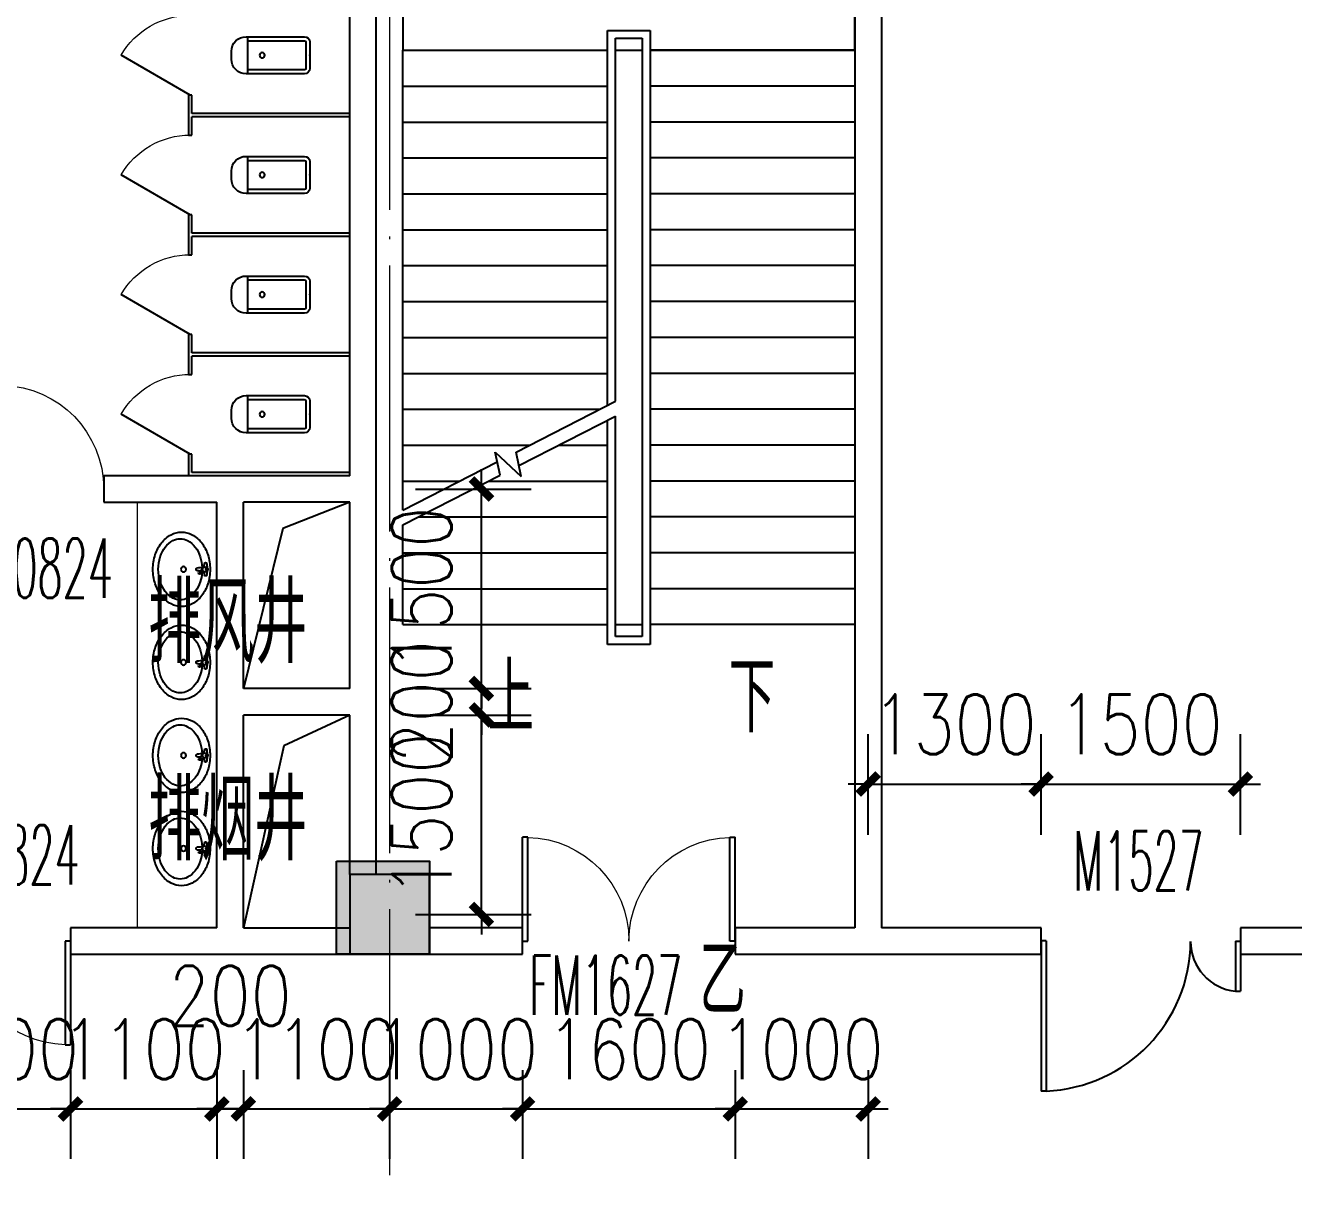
# Model space of a CAD drawing. Extents: x 1417642 to 3570900, y 124798 to 1191112.
# Drawn here: x 1464639 to 1474179, y 532316 to 541058 of the extents above; entities that cross this region are included whole.
import ezdxf

# ---------------------------------------------------------------- set-up
doc = ezdxf.new("R2010")
doc.units = 0
doc.header["$LTSCALE"] = 1000
doc.header["$MEASUREMENT"] = 0
doc.linetypes.add('DOTE', pattern=[2.42, 2, -0.2, 0.02, -0.2])
doc.layers.get('0').update_dxf_attribs({"linetype": 'CONTINUOUS'})
doc.layers.get('Defpoints').update_dxf_attribs({"linetype": 'CONTINUOUS'})
for name, color, linetype in [('colu', 2, 'CONTINUOUS'), ('COLUMN', 9, 'CONTINUOUS'), ('DIM_SYMB', 3, 'CONTINUOUS'), ('DOTE', 1, 'DOTE'), ('LATRINE', 6, 'CONTINUOUS'), ('LVTRY', 6, 'CONTINUOUS'), ('PUB_DIM', 3, 'CONTINUOUS'), ('PUB_HATCH', 8, 'CONTINUOUS'), ('PUB_TEXT', 40, 'CONTINUOUS'), ('STAIR', 2, 'CONTINUOUS'), ('tiaozheng', 20, 'CONTINUOUS'), ('WALL', 4, 'CONTINUOUS'), ('WINDOW', 2, 'CONTINUOUS'), ('WINDOW_TEXT', 7, 'CONTINUOUS'), ('柱填充 @ 1', 8, 'CONTINUOUS')]:
    doc.layers.add(name, color=color, linetype=linetype)
doc.styles.add('_TCH_DIM', font='ROMANS', dxfattribs={"width": 0.7, "bigfont": 'Z'})
doc.styles.add('_TCH_WINDOW', font='ROMANS.shx', dxfattribs={"width": 0.7, "height": 400, "bigfont": 'Z.shx'})
doc.styles.add('DIM_FONT', font='SIMPLEX.shx', dxfattribs={"width": 0.8})
doc.styles.add('Z', font='ROMANS', dxfattribs={"width": 0.7, "bigfont": 'Z'})
doc.dimstyles.new('DIMN150', dxfattribs={"dimscale": 1.5, "dimtxt": 300, "dimasz": 100, "dimexe": 250, "dimexo": 300, "dimgap": 150, "dimtad": 1, "dimdec": 0, "dimzin": 0, "dimdsep": 46, "dimtxsty": 'DIM_FONT', "dimblk": 'ARCHTICK', "dimcen": 0.09, "dimdle": 1.5, "dimclrt": 7, "dimazin": 2, "dimtfac": 1, "dimtdec": 0, "dimtix": 1, "dimtmove": 2, "dimatfit": 3, "dimldrblk": 'ARCHTICK', "dimfxl": 1, "dimtolj": 1, "dimtzin": 0, "dimarcsym": 0})

# ---------------------------------------------------------------- blocks, each defined once
blk = doc.blocks.new('5873')
at = {"layer": '柱填充 @ 1', "ltscale": 1000}
blk.add_hatch(color=256, dxfattribs=at).paths.add_polyline_path([(1531127.6, 706185.4), (1531827.6, 706185.4), (1531827.6, 705485.4), (1531127.6, 705485.4)])
at = {"layer": 'colu', "ltscale": 1000}
blk.add_lwpolyline([(1531127.6, 706185.4), (1531827.6, 706185.4), (1531827.6, 705485.4), (1531127.6, 705485.4)], close=True, dxfattribs=at)
blk = doc.blocks.new('_ArchTick')
at = {"color": 0, "linetype": 'ByBlock', "const_width": 0.4}
blk.add_lwpolyline([(-0.5, -0.5), (0.5, 0.5)], dxfattribs=at)
blk = doc.blocks.new('*D2747')
at = {"layer": 'Defpoints', "color": 0}
for p in [(1464178.7, 533648.8), (1464978.7, 533648.8), (1464978.7, 532907.9)]:
    blk.add_point(p, dxfattribs=at)
at = {"layer": 'PUB_DIM', "color": 0, "lineweight": -2}
for p, q in [((1464178.7, 533198.8), (1464178.7, 532532.9)), ((1464978.7, 533198.8), (1464978.7, 532532.9)), ((1464178.7, 532907.9), (1464028.7, 532907.9)), ((1464178.7, 532907.9), (1464978.7, 532907.9)), ((1464978.7, 532907.9), (1465128.7, 532907.9))]:
    blk.add_line(p, q, dxfattribs=at)
at = {"layer": 'PUB_DIM', "color": 0, "lineweight": -2, "xscale": 150, "yscale": 150, "zscale": 150}
blk.add_blockref('_ArchTick', (1464178.7, 532907.9), dxfattribs=at)
at = {"layer": 'PUB_DIM', "color": 0, "lineweight": -2, "xscale": 150, "yscale": 150, "zscale": 150, "rotation": 180}
blk.add_blockref('_ArchTick', (1464978.7, 532907.9), dxfattribs=at)
at = {"layer": 'PUB_DIM', "color": 7, "insert": (1464578.7, 533357.9), "char_height": 450, "attachment_point": 5, "style": 'DIM_FONT'}
blk.add_mtext('\\A1;800', dxfattribs=at)
blk = doc.blocks.new('*D2748')
at = {"layer": 'Defpoints', "color": 0}
for p in [(1464978.7, 533648.8), (1466078.7, 533648.8), (1466078.7, 532907.9)]:
    blk.add_point(p, dxfattribs=at)
at = {"layer": 'PUB_DIM', "color": 0, "lineweight": -2}
for p, q in [((1464978.7, 533198.8), (1464978.7, 532532.9)), ((1466078.7, 533198.8), (1466078.7, 532532.9)), ((1464978.7, 532907.9), (1464828.7, 532907.9)), ((1464978.7, 532907.9), (1466078.7, 532907.9)), ((1466078.7, 532907.9), (1466228.7, 532907.9))]:
    blk.add_line(p, q, dxfattribs=at)
at = {"layer": 'PUB_DIM', "color": 0, "lineweight": -2, "xscale": 150, "yscale": 150, "zscale": 150}
blk.add_blockref('_ArchTick', (1464978.7, 532907.9), dxfattribs=at)
at = {"layer": 'PUB_DIM', "color": 0, "lineweight": -2, "xscale": 150, "yscale": 150, "zscale": 150, "rotation": 180}
blk.add_blockref('_ArchTick', (1466078.7, 532907.9), dxfattribs=at)
at = {"layer": 'PUB_DIM', "color": 7, "insert": (1465528.7, 533357.9), "char_height": 450, "attachment_point": 5, "style": 'DIM_FONT'}
blk.add_mtext('\\A1;1100', dxfattribs=at)
blk = doc.blocks.new('*D2749')
at = {"layer": 'Defpoints', "color": 0}
for p in [(1466078.7, 533648.8), (1466278.7, 533648.8), (1466278.7, 532907.9)]:
    blk.add_point(p, dxfattribs=at)
at = {"layer": 'PUB_DIM', "color": 0, "lineweight": -2}
for p, q in [((1466078.7, 533198.8), (1466078.7, 532532.9)), ((1466278.7, 533198.8), (1466278.7, 532532.9)), ((1466078.7, 532907.9), (1465928.7, 532907.9)), ((1466078.7, 532907.9), (1466278.7, 532907.9)), ((1466278.7, 532907.9), (1466428.7, 532907.9))]:
    blk.add_line(p, q, dxfattribs=at)
at = {"layer": 'PUB_DIM', "color": 0, "lineweight": -2, "xscale": 150, "yscale": 150, "zscale": 150}
blk.add_blockref('_ArchTick', (1466078.7, 532907.9), dxfattribs=at)
at = {"layer": 'PUB_DIM', "color": 0, "lineweight": -2, "xscale": 150, "yscale": 150, "zscale": 150, "rotation": 180}
blk.add_blockref('_ArchTick', (1466278.7, 532907.9), dxfattribs=at)
at = {"layer": 'PUB_DIM', "color": 7, "insert": (1466178.7, 533759.1), "char_height": 450, "attachment_point": 5, "style": 'DIM_FONT'}
blk.add_mtext('\\A1;200', dxfattribs=at)
blk = doc.blocks.new('*D2750')
at = {"layer": 'Defpoints', "color": 0}
for p in [(1466278.7, 533648.8), (1467378.7, 533648.8), (1467378.7, 532907.9)]:
    blk.add_point(p, dxfattribs=at)
at = {"layer": 'PUB_DIM', "color": 0, "lineweight": -2}
for p, q in [((1466278.7, 533198.8), (1466278.7, 532532.9)), ((1467378.7, 533198.8), (1467378.7, 532532.9)), ((1466278.7, 532907.9), (1466128.7, 532907.9)), ((1466278.7, 532907.9), (1467378.7, 532907.9)), ((1467378.7, 532907.9), (1467528.7, 532907.9))]:
    blk.add_line(p, q, dxfattribs=at)
at = {"layer": 'PUB_DIM', "color": 0, "lineweight": -2, "xscale": 150, "yscale": 150, "zscale": 150}
blk.add_blockref('_ArchTick', (1466278.7, 532907.9), dxfattribs=at)
at = {"layer": 'PUB_DIM', "color": 0, "lineweight": -2, "xscale": 150, "yscale": 150, "zscale": 150, "rotation": 180}
blk.add_blockref('_ArchTick', (1467378.7, 532907.9), dxfattribs=at)
at = {"layer": 'PUB_DIM', "color": 7, "insert": (1466828.7, 533357.9), "char_height": 450, "attachment_point": 5, "style": 'DIM_FONT'}
blk.add_mtext('\\A1;1100', dxfattribs=at)
blk = doc.blocks.new('*D2751')
at = {"layer": 'Defpoints', "color": 0}
for p in [(1467378.7, 533648.8), (1468378.7, 533648.8), (1468378.7, 532907.9)]:
    blk.add_point(p, dxfattribs=at)
at = {"layer": 'PUB_DIM', "color": 0, "lineweight": -2}
for p, q in [((1467378.7, 533198.8), (1467378.7, 532532.9)), ((1468378.7, 533198.8), (1468378.7, 532532.9)), ((1467378.7, 532907.9), (1467228.7, 532907.9)), ((1467378.7, 532907.9), (1468378.7, 532907.9)), ((1468378.7, 532907.9), (1468528.7, 532907.9))]:
    blk.add_line(p, q, dxfattribs=at)
at = {"layer": 'PUB_DIM', "color": 0, "lineweight": -2, "xscale": 150, "yscale": 150, "zscale": 150}
blk.add_blockref('_ArchTick', (1467378.7, 532907.9), dxfattribs=at)
at = {"layer": 'PUB_DIM', "color": 0, "lineweight": -2, "xscale": 150, "yscale": 150, "zscale": 150, "rotation": 180}
blk.add_blockref('_ArchTick', (1468378.7, 532907.9), dxfattribs=at)
at = {"layer": 'PUB_DIM', "color": 7, "insert": (1467878.7, 533357.9), "char_height": 450, "attachment_point": 5, "style": 'DIM_FONT'}
blk.add_mtext('\\A1;1000', dxfattribs=at)
blk = doc.blocks.new('*D2752')
at = {"layer": 'Defpoints', "color": 0}
for p in [(1468378.7, 533648.8), (1469978.7, 533648.8), (1469978.7, 532907.9)]:
    blk.add_point(p, dxfattribs=at)
at = {"layer": 'PUB_DIM', "color": 0, "lineweight": -2}
for p, q in [((1468378.7, 533198.8), (1468378.7, 532532.9)), ((1469978.7, 533198.8), (1469978.7, 532532.9)), ((1468378.7, 532907.9), (1468228.7, 532907.9)), ((1468378.7, 532907.9), (1469978.7, 532907.9)), ((1469978.7, 532907.9), (1470128.7, 532907.9))]:
    blk.add_line(p, q, dxfattribs=at)
at = {"layer": 'PUB_DIM', "color": 0, "lineweight": -2, "xscale": 150, "yscale": 150, "zscale": 150}
blk.add_blockref('_ArchTick', (1468378.7, 532907.9), dxfattribs=at)
at = {"layer": 'PUB_DIM', "color": 0, "lineweight": -2, "xscale": 150, "yscale": 150, "zscale": 150, "rotation": 180}
blk.add_blockref('_ArchTick', (1469978.7, 532907.9), dxfattribs=at)
at = {"layer": 'PUB_DIM', "color": 7, "insert": (1469178.7, 533357.9), "char_height": 450, "attachment_point": 5, "style": 'DIM_FONT'}
blk.add_mtext('\\A1;1600', dxfattribs=at)
blk = doc.blocks.new('*D2753')
at = {"layer": 'Defpoints', "color": 0}
for p in [(1469978.7, 533648.8), (1470978.7, 533648.8), (1470978.7, 532907.9)]:
    blk.add_point(p, dxfattribs=at)
at = {"layer": 'PUB_DIM', "color": 0, "lineweight": -2}
for p, q in [((1469978.7, 533198.8), (1469978.7, 532532.9)), ((1470978.7, 533198.8), (1470978.7, 532532.9)), ((1469978.7, 532907.9), (1469828.7, 532907.9)), ((1469978.7, 532907.9), (1470978.7, 532907.9)), ((1470978.7, 532907.9), (1471128.7, 532907.9))]:
    blk.add_line(p, q, dxfattribs=at)
at = {"layer": 'PUB_DIM', "color": 0, "lineweight": -2, "xscale": 150, "yscale": 150, "zscale": 150}
blk.add_blockref('_ArchTick', (1469978.7, 532907.9), dxfattribs=at)
at = {"layer": 'PUB_DIM', "color": 0, "lineweight": -2, "xscale": 150, "yscale": 150, "zscale": 150, "rotation": 180}
blk.add_blockref('_ArchTick', (1470978.7, 532907.9), dxfattribs=at)
at = {"layer": 'PUB_DIM', "color": 7, "insert": (1470478.7, 533357.9), "char_height": 450, "attachment_point": 5, "style": 'DIM_FONT'}
blk.add_mtext('\\A1;1000', dxfattribs=at)
blk = doc.blocks.new('*D3044')
at = {"layer": 'Defpoints', "color": 0}
for p in [(1473778.7, 535351.4), (1472278.7, 534520.6), (1473778.7, 534520.6)]:
    blk.add_point(p, dxfattribs=at)
at = {"layer": 'PUB_DIM', "color": 0, "lineweight": -2}
for p, q in [((1472278.7, 534970.6), (1472278.7, 535726.4)), ((1473778.7, 534970.6), (1473778.7, 535726.4)), ((1472278.7, 535351.4), (1472128.7, 535351.4)), ((1472278.7, 535351.4), (1473778.7, 535351.4)), ((1473778.7, 535351.4), (1473928.7, 535351.4))]:
    blk.add_line(p, q, dxfattribs=at)
at = {"layer": 'PUB_DIM', "color": 0, "lineweight": -2, "xscale": 150, "yscale": 150, "zscale": 150}
blk.add_blockref('_ArchTick', (1472278.7, 535351.4), dxfattribs=at)
at = {"layer": 'PUB_DIM', "color": 0, "lineweight": -2, "xscale": 150, "yscale": 150, "zscale": 150, "rotation": 180}
blk.add_blockref('_ArchTick', (1473778.7, 535351.4), dxfattribs=at)
at = {"layer": 'PUB_DIM', "color": 7, "insert": (1473028.7, 535801.4), "char_height": 450, "attachment_point": 5, "style": 'DIM_FONT'}
blk.add_mtext('\\A1;1500', dxfattribs=at)
blk = doc.blocks.new('*D3045')
at = {"layer": 'Defpoints', "color": 0}
for p in [(1472278.7, 535351.4), (1470978.7, 534520.6), (1472278.7, 534520.6)]:
    blk.add_point(p, dxfattribs=at)
at = {"layer": 'PUB_DIM', "color": 0, "lineweight": -2}
for p, q in [((1470978.7, 534970.6), (1470978.7, 535726.4)), ((1472278.7, 534970.6), (1472278.7, 535726.4)), ((1470978.7, 535351.4), (1470828.7, 535351.4)), ((1470978.7, 535351.4), (1472278.7, 535351.4)), ((1472278.7, 535351.4), (1472428.7, 535351.4))]:
    blk.add_line(p, q, dxfattribs=at)
at = {"layer": 'PUB_DIM', "color": 0, "lineweight": -2, "xscale": 150, "yscale": 150, "zscale": 150}
blk.add_blockref('_ArchTick', (1470978.7, 535351.4), dxfattribs=at)
at = {"layer": 'PUB_DIM', "color": 0, "lineweight": -2, "xscale": 150, "yscale": 150, "zscale": 150, "rotation": 180}
blk.add_blockref('_ArchTick', (1472278.7, 535351.4), dxfattribs=at)
at = {"layer": 'PUB_DIM', "color": 7, "insert": (1471628.7, 535801.4), "char_height": 450, "attachment_point": 5, "style": 'DIM_FONT'}
blk.add_mtext('\\A1;1300', dxfattribs=at)
blk = doc.blocks.new('*D3054')
at = {"layer": 'Defpoints', "color": 0}
for p in [(1467124.1, 537570.8), (1468069.3, 537570.8), (1467124.1, 536070.8)]:
    blk.add_point(p, dxfattribs=at)
at = {"layer": 'PUB_DIM', "color": 0, "lineweight": -2}
for p, q in [((1468069.3, 537570.8), (1468069.3, 537720.8)), ((1467574.1, 537570.8), (1468444.3, 537570.8)), ((1468069.3, 536070.8), (1468069.3, 537570.8)), ((1467574.1, 536070.8), (1468444.3, 536070.8)), ((1468069.3, 536070.8), (1468069.3, 535920.8))]:
    blk.add_line(p, q, dxfattribs=at)
at = {"layer": 'PUB_DIM', "color": 0, "lineweight": -2, "xscale": 150, "yscale": 150, "zscale": 150}
for p, rotation in [((1468069.3, 537570.8), 270), ((1468069.3, 536070.8), 90)]:
    blk.add_blockref('_ArchTick', p, dxfattribs=dict(at, rotation=rotation))
at = {"layer": 'PUB_DIM', "color": 7, "insert": (1467619.3, 536820.8), "char_height": 450, "attachment_point": 5, "rotation": 90, "style": 'DIM_FONT'}
blk.add_mtext('\\A1;1500', dxfattribs=at)
blk = doc.blocks.new('*D3055')
at = {"layer": 'Defpoints', "color": 0}
for p in [(1467124.1, 536070.8), (1468069.3, 536070.8), (1467124.1, 535870.8)]:
    blk.add_point(p, dxfattribs=at)
at = {"layer": 'PUB_DIM', "color": 0, "lineweight": -2}
for p, q in [((1468069.3, 536070.8), (1468069.3, 536220.8)), ((1467574.1, 536070.8), (1468444.3, 536070.8)), ((1468069.3, 535870.8), (1468069.3, 536070.8)), ((1467574.1, 535870.8), (1468444.3, 535870.8)), ((1468069.3, 535870.8), (1468069.3, 535720.8))]:
    blk.add_line(p, q, dxfattribs=at)
at = {"layer": 'PUB_DIM', "color": 0, "lineweight": -2, "xscale": 150, "yscale": 150, "zscale": 150}
for p, rotation in [((1468069.3, 536070.8), 270), ((1468069.3, 535870.8), 90)]:
    blk.add_blockref('_ArchTick', p, dxfattribs=dict(at, rotation=rotation))
at = {"layer": 'PUB_DIM', "color": 7, "insert": (1467619.3, 535970.8), "char_height": 450, "attachment_point": 5, "rotation": 90, "style": 'DIM_FONT'}
blk.add_mtext('\\A1;200', dxfattribs=at)
blk = doc.blocks.new('*D3056')
at = {"layer": 'Defpoints', "color": 0}
for p in [(1467124.1, 535870.8), (1468069.3, 535870.8), (1467124.1, 534370.9)]:
    blk.add_point(p, dxfattribs=at)
at = {"layer": 'PUB_DIM', "color": 0, "lineweight": -2}
for p, q in [((1468069.3, 535870.8), (1468069.3, 536020.8)), ((1467574.1, 535870.8), (1468444.3, 535870.8)), ((1468069.3, 534370.9), (1468069.3, 535870.8)), ((1467574.1, 534370.9), (1468444.3, 534370.9)), ((1468069.3, 534370.9), (1468069.3, 534220.9))]:
    blk.add_line(p, q, dxfattribs=at)
at = {"layer": 'PUB_DIM', "color": 0, "lineweight": -2, "xscale": 150, "yscale": 150, "zscale": 150}
for p, rotation in [((1468069.3, 535870.8), 270), ((1468069.3, 534370.9), 90)]:
    blk.add_blockref('_ArchTick', p, dxfattribs=dict(at, rotation=rotation))
at = {"layer": 'PUB_DIM', "color": 7, "insert": (1467619.3, 535120.9), "char_height": 450, "attachment_point": 5, "rotation": 90, "style": 'DIM_FONT'}
blk.add_mtext('\\A1;1500', dxfattribs=at)
blk = doc.blocks.new('_FZH')
blk.add_lwpolyline([(-0.5, -0.5), (0.5, -0.5), (0.5, 0.5), (-0.5, 0.5)], close=True)
at = {"layer": 'PUB_HATCH'}
blk.add_solid([(-0.5, -0.5), (0.5, -0.5), (-0.5, 0.5), (0.5, 0.5)], dxfattribs=at)
blk = doc.blocks.new('$DorLib2D$00000225')
at = {"color": 0}
for p, q in [((0.475, -0.0014), (0.475, 0.7521)), ((0.475, 0.7521), (0.5, 0.7521)), ((0.5, -0.0014), (0.5, 0.7521)), ((-0.5, 0), (-0.5, 0.252)), ((-0.475, 0.252), (-0.5, 0.252)), ((-0.475, 0), (-0.475, 0.252)), ((-0.475, 0), (-0.5, 0)), ((0.475, -0.0014), (0.5, -0.0014))]:
    blk.add_line(p, q, dxfattribs=at)
for centre, radius, start, end in [((0.5046, -0.0019), 0.7546, 92.24927, 179.72377), ((-0.5008, 0.0026), 0.2508, 359.78987, 84.09744)]:
    blk.add_arc(centre, radius, start, end, dxfattribs=at)
blk = doc.blocks.new('$lvtry$00000200')
for p, q in [((-139.8, -40, 0), (-139.8, -479.7, 0)), ((-109.8, -40, 0), (-109.8, -469.7, 0)), ((99.8, 0, 0), (-99.8, 0, 0)), ((99.8, -30, 0), (-99.8, -30, 0)), ((109.8, -469.7, 0), (109.8, -40, 0)), ((139.8, -479.7, 0), (139.8, -40, 0)), ((139.8, -469.7, 0), (-139.8, -469.7, 0)), ((-29.8, -589.7, 0), (29.8, -589.7, 0))]:
    blk.add_line(p, q)
blk.add_circle((0, -358.6, 0), 20)
for centre, radius, start, end in [((-99.8, -40, 0), 40, 90, 180), ((-99.8, -40, 0), 10, 90, 180), ((99.8, -40, 0), 40, 0, 90), ((99.8, -40, 0), 10, 0, 90), ((-29.8, -479.7, 0), 110, 180, 270), ((29.8, -479.7, 0), 110, 270, 0)]:
    blk.add_arc(centre, radius, start, end)
blk.add_point((0, 0))
blk = doc.blocks.new('$TCHSYS$APDOOR2D')
blk.add_line((0.5, 0), (0, 0.866))
at = {"lineweight": 13}
blk.add_arc((0.5, 0), 1, 120, 180, dxfattribs=at)
blk = doc.blocks.new('$lvtry$00000193')
for p, q in [((-16.7, -42.8, 0), (-16.7, -32.9, 0)), ((16.7, -42.8, 0), (16.7, -32.9, 0))]:
    blk.add_line(p, q)
at = {"elevation": 0}
blk.add_lwpolyline([(280, -215, 0.12431), (260, -135.8, 0.105707), (198, -63, 0.086941), (110.2, -17.1, 0.077137), (0, 0, 0.077137), (-110.2, -17.1, 0.086941), (-198, -63, 0.105707), (-260, -135.8, 0.12431), (-280, -215, 0.12431), (-260, -294.2, 0.105707), (-198, -367, 0.086941), (-110.2, -412.9, 0.077137), (0, -430, 0.077137), (110.2, -412.9, 0.086941), (198, -367, 0.105707), (260, -294.2, 0.12431)], format="xyb", close=True, dxfattribs=at)
blk.add_lwpolyline([(-25.3, -61, 0.056876), (-95, -74.7, 0.086941), (-167.5, -112.6, 0.105707), (-216, -169.5, 0.12431), (-230, -225, 0.12431), (-216, -280.5, 0.105707), (-167.5, -337.4, 0.086941), (-95, -375.3, 0.077137), (0, -390, 0.077137), (95, -375.3, 0.086941), (167.5, -337.4, 0.105707), (216, -280.5, 0.12431), (230, -225, 0.12431), (216, -169.5, 0.105707), (167.5, -112.6, 0.086941), (95, -74.7, 0.06676), (12.9, -60.3, 0.06676)], format="xyb", dxfattribs=at)
for centre, radius in [((0, -42.8, 0), 16.7), ((0, -200, 0), 20)]:
    blk.add_circle(centre, radius)
for centre, radius, start, end in [((-40.2, -33.6, 0), 10.1, 106.60956, 258.16482), ((-64.3, 233.9, 0), 258.7, 274.70692, 282.37316), ((-74.6, -212.9, 0), 172.6, 71.36005, 79.18732), ((-28.9, -79.5, 0), 6.77, 155.34398, 308.32242), ((-171, 19, 0), 166.2, 324.84107, 338.13372), ((-171, 19, 0), 169.7, 324.84107, 331.35233), ((-28.9, -79.5, 0), 3.37, 155.34398, 308.32242), ((100.4, -194.3, 0), 169.7, 132.31406, 138.82532), ((100.4, -194.3, 0), 166.2, 125.53268, 138.82532), ((-12.3, -58.4, 0), 10.6, 201.89238, 261.77402), ((0, -32.9, 0), 16.7, 0, 180), ((-381.1, -115.2, 0), 372.2, 2.39824, 6.76269), ((64.3, 233.9, 0), 258.7, 257.62684, 265.29308), ((381.1, -115.2, 0), 372.2, 170.10083, 177.60176), ((74.6, -212.9, 0), 172.6, 100.81268, 110.41907), ((40.2, -33.6, 0), 10.1, 281.83518, 73.39044), ((0, -95.9, 0), 9.9, 201.78369, 338.21631)]:
    blk.add_arc(centre, radius, start, end)
blk.add_point((0, -32.9, 0))
blk = doc.blocks.new('$DorLib2D$00000001')
for p, q in [((0.45, 0.975), (0.5, 0.975)), ((0.45, 0), (0.45, 0.975)), ((0.5, 0), (0.5, 0.975)), ((0.5, 0), (0.45, 0))]:
    blk.add_line(p, q)
at = {"lineweight": 13}
blk.add_arc((0.475, 0), 0.975, 91.4693, 180, dxfattribs=at)
blk = doc.blocks.new('$DorLib2D$00000002')
for p, q in [((-0.5, 0), (-0.5, 0.4875)), ((-0.475, 0.4875), (-0.5, 0.4875)), ((-0.475, 0), (-0.475, 0.4875)), ((0.475, 0), (0.475, 0.4875)), ((0.475, 0.4875), (0.5, 0.4875)), ((0.5, 0), (0.5, 0.4875)), ((-0.5, 0), (-0.475, 0)), ((0.5, 0), (0.475, 0))]:
    blk.add_line(p, q)
at = {"lineweight": 13}
for centre, start, end in [((-0.4875, 0), 0, 88.53072), ((0.4875, 0), 91.46928, 180)]:
    blk.add_arc(centre, 0.4875, start, end, dxfattribs=at)

msp = doc.modelspace()

# ---------------------------------------------------------------- linework, layer by layer
at = {"layer": 'DIM_SYMB'}
for points in [[(1470078.7, 536415.9, 0, 0, 0), (1470078.7, 541670.9, 0, 0, 0), (1468278.7, 541670.9, 0, 0, 0), (1468278.7, 538350.9, 120, 0, 0), (1468278.7, 537900.9, 0, 0, 0)], [(1468278.7, 536415.9, 0, 0, 0), (1468278.7, 537180.9, 120, 0, 0), (1468278.7, 537630.9, 0, 0, 0)]]:
    msp.add_lwpolyline(points, format="xyseb", dxfattribs=at)
at = {"layer": 'DOTE', "lineweight": 0, "elevation": 0}
msp.add_lwpolyline([(1467378.7, 626370.9), (1467378.7, 515570.4)], dxfattribs=at)
at = {"layer": 'LATRINE'}
for p, q in [((1465891.2, 540533.3), (1465866.2, 540533.3)), ((1465866.2, 540533.3), (1465866.2, 540383.3)), ((1465891.2, 540395.8), (1465891.2, 540533.3)), ((1465866.2, 540383.3), (1465866.2, 540233.3)), ((1467078.7, 540395.8), (1465891.2, 540395.8)), ((1467078.7, 540370.8), (1465891.2, 540370.8)), ((1465891.2, 540233.3), (1465891.2, 540370.8)), ((1467078.7, 540370.8), (1467078.7, 540395.8)), ((1465866.2, 540233.3), (1465891.2, 540233.3)), ((1465891.2, 539633.3), (1465866.2, 539633.3)), ((1465866.2, 539633.3), (1465866.2, 539483.3)), ((1465891.2, 539495.8), (1465891.2, 539633.3)), ((1465866.2, 539483.3), (1465866.2, 539333.3)), ((1467078.7, 539495.8), (1465891.2, 539495.8)), ((1467078.7, 539470.8), (1467078.7, 539495.8)), ((1467078.7, 539470.8), (1465891.2, 539470.8)), ((1465891.2, 539333.3), (1465891.2, 539470.8)), ((1465866.2, 539333.3), (1465891.2, 539333.3)), ((1465891.2, 538733.3), (1465866.2, 538733.3)), ((1465866.2, 538733.3), (1465866.2, 538583.3)), ((1465891.2, 538595.8), (1465891.2, 538733.3)), ((1465866.2, 538583.3), (1465866.2, 538433.3)), ((1467078.7, 538595.8), (1465891.2, 538595.8)), ((1467078.7, 538570.8), (1465891.2, 538570.8)), ((1465891.2, 538433.3), (1465891.2, 538570.8)), ((1467078.7, 538570.8), (1467078.7, 538595.8)), ((1465866.2, 538433.3), (1465891.2, 538433.3)), ((1465891.2, 537833.3), (1465866.2, 537833.3)), ((1465866.2, 537833.3), (1465866.2, 537670.8)), ((1465891.2, 537695.8), (1465891.2, 537833.3)), ((1467078.7, 537670.8), (1465866.2, 537670.8)), ((1467078.7, 537695.8), (1465891.2, 537695.8)), ((1467078.7, 537670.8), (1467078.7, 537695.8))]:
    msp.add_line(p, q, dxfattribs=at)
at = {"layer": 'LATRINE', "lineweight": 0, "elevation": 0}
msp.add_lwpolyline([(1465478.7, 537470.8), (1465478.7, 534267.9)], dxfattribs=at)
at = {"layer": 'STAIR'}
for p, q in [((1467478.7, 542470.9), (1467478.7, 540870.9)), ((1470878.7, 540870.9), (1470878.7, 542470.9)), ((1469018.7, 538200.5), (1469018.7, 541020.9)), ((1469018.7, 541020.9), (1469338.7, 541020.9)), ((1469338.7, 541020.9), (1469338.7, 536400.9)), ((1469078.7, 538231.2), (1469078.7, 540960.9)), ((1469078.7, 540960.9), (1469278.7, 540960.9)), ((1469278.7, 540960.9), (1469278.7, 536460.9)), ((1467478.7, 537412.9), (1467478.7, 540870.9)), ((1467478.7, 540870.9), (1469018.7, 540870.9)), ((1467478.7, 540870.9), (1469018.7, 540870.9)), ((1469078.7, 538231.2), (1469078.7, 540870.9)), ((1469078.7, 540870.9), (1469278.7, 540870.9)), ((1469278.7, 540870.9), (1469278.7, 536550.9)), ((1470878.7, 540870.9), (1469338.7, 540870.9)), ((1469338.7, 540870.9), (1470878.7, 540870.9)), ((1470878.7, 540870.9), (1470878.7, 536550.9)), ((1467478.7, 540600.9), (1469018.7, 540600.9)), ((1470878.7, 540600.9), (1469338.7, 540600.9)), ((1467478.7, 540330.9), (1469018.7, 540330.9)), ((1470878.7, 540330.9), (1469338.7, 540330.9)), ((1467478.7, 540060.9), (1469018.7, 540060.9)), ((1470878.7, 540060.9), (1469338.7, 540060.9)), ((1467478.7, 539790.9), (1469018.7, 539790.9)), ((1470878.7, 539790.9), (1469338.7, 539790.9)), ((1467478.7, 539520.9), (1469018.7, 539520.9)), ((1470878.7, 539520.9), (1469338.7, 539520.9)), ((1467478.7, 539250.9), (1469018.7, 539250.9)), ((1470878.7, 539250.9), (1469338.7, 539250.9)), ((1467478.7, 538980.9), (1469018.7, 538980.9)), ((1470878.7, 538980.9), (1469338.7, 538980.9)), ((1467478.7, 538710.9), (1469018.7, 538710.9)), ((1470878.7, 538710.9), (1469338.7, 538710.9)), ((1467478.7, 538440.9), (1469018.7, 538440.9)), ((1470878.7, 538440.9), (1469338.7, 538440.9)), ((1467478.7, 538170.9), (1468960.8, 538170.9)), ((1468330, 537848.3), (1469078.7, 538231.2)), ((1470878.7, 538170.9), (1469338.7, 538170.9)), ((1468351.7, 537747.1), (1469078.7, 538118.9)), ((1469018.7, 536400.9), (1469018.7, 538088.2)), ((1469078.7, 536550.9), (1469078.7, 538118.9)), ((1469078.7, 536460.9), (1469078.7, 538118.9)), ((1467478.7, 537900.9), (1468432.8, 537900.9)), ((1468652.4, 537900.9), (1469018.7, 537900.9)), ((1470878.7, 537900.9), (1469338.7, 537900.9)), ((1467478.7, 537412.9), (1468187.8, 537775.6)), ((1468209.5, 537674.4), (1468172.2, 537848.9)), ((1468172.2, 537848.9), (1468369.1, 537665.7)), ((1468369.1, 537665.7), (1468330, 537848.3)), ((1467478.7, 537300.6), (1468209.5, 537674.4)), ((1467478.7, 537630.9), (1467904.9, 537630.9)), ((1468124.5, 537630.9), (1469018.7, 537630.9)), ((1470878.7, 537630.9), (1469338.7, 537630.9)), ((1467478.7, 536550.9), (1467478.7, 537300.6)), ((1467596.6, 537360.9), (1469018.7, 537360.9)), ((1470878.7, 537360.9), (1469338.7, 537360.9)), ((1467478.7, 537090.9), (1469018.7, 537090.9)), ((1470878.7, 537090.9), (1469338.7, 537090.9)), ((1467478.7, 536820.9), (1469018.7, 536820.9)), ((1470878.7, 536820.9), (1469338.7, 536820.9)), ((1467478.7, 536550.9), (1469018.7, 536550.9)), ((1469078.7, 536550.9), (1469278.7, 536550.9)), ((1470878.7, 536550.9), (1469338.7, 536550.9)), ((1469278.7, 536460.9), (1469078.7, 536460.9)), ((1469338.7, 536400.9), (1469018.7, 536400.9))]:
    msp.add_line(p, q, dxfattribs=at)
at = {"layer": 'tiaozheng', "color": 2}
for p, q in [((1467078.7, 537470.8, 0), (1466576.5, 537274.1, 0)), ((1466576.5, 537274.1, 0), (1466278.7, 536070.8, 0)), ((1467078.7, 535870.8, 0), (1466582.2, 535639.1, 0)), ((1466582.2, 535639.1, 0), (1466278.7, 534270.9, 0))]:
    msp.add_line(p, q, dxfattribs=at)
at = {"layer": 'WALL'}
for p, q in [((1470878.7, 542470.9), (1470878.7, 534270.9)), ((1471078.7, 542470.9), (1471078.7, 534270.9)), ((1467078.7, 537670.8), (1467078.7, 542070.9)), ((1467278.7, 537570.8), (1467278.7, 542070.9)), ((1466178.7, 537670.8), (1465228.7, 537670.8)), ((1465228.7, 537670.8), (1465228.7, 537470.8)), ((1467078.7, 537670.8), (1466178.7, 537670.8)), ((1467278.7, 535970.8), (1467278.7, 537570.8)), ((1465228.7, 537470.8), (1466078.7, 537470.8)), ((1466078.7, 535970.8), (1466078.7, 537470.8)), ((1467078.7, 537470.8), (1466278.7, 537470.8)), ((1466278.7, 536070.8), (1466278.7, 537470.8)), ((1467078.7, 536070.8), (1467078.7, 537470.8)), ((1467078.7, 536070.8), (1466278.7, 536070.8)), ((1466078.7, 534270.9), (1466078.7, 535970.8)), ((1467278.7, 534670.9), (1467278.7, 535970.8)), ((1466278.7, 534270.9), (1466278.7, 535870.8)), ((1467078.7, 535870.8), (1466278.7, 535870.8)), ((1467078.7, 534670.9), (1467078.7, 535870.8)), ((1466078.7, 534270.9), (1464978.7, 534270.9)), ((1464978.7, 534270.9), (1464978.7, 534070.9)), ((1466278.7, 534270.9), (1467078.7, 534270.9)), ((1468378.7, 534270.9), (1467678.7, 534270.9)), ((1468378.7, 534070.9), (1468378.7, 534270.9)), ((1470878.7, 534270.9), (1469978.7, 534270.9)), ((1469978.7, 534270.9), (1469978.7, 534070.9)), ((1472278.7, 534270.9), (1471078.7, 534270.9)), ((1472278.7, 534070.9), (1472278.7, 534270.9)), ((1477078.7, 534270.9), (1473778.7, 534270.9)), ((1473778.7, 534270.9), (1473778.7, 534070.9)), ((1464978.7, 534070.9), (1466178.7, 534070.9)), ((1466178.7, 534070.9), (1467078.7, 534070.9)), ((1467678.7, 534070.9), (1468378.7, 534070.9)), ((1469978.7, 534070.9), (1470978.7, 534070.9)), ((1470978.7, 534070.9), (1472278.7, 534070.9)), ((1473778.7, 534070.9), (1477078.7, 534070.9))]:
    msp.add_line(p, q, dxfattribs=at)

# ---------------------------------------------------------------- block references
at = {"layer": 'COLUMN', "lineweight": 0, "xscale": 600, "yscale": 600, "zscale": 600}
msp.add_blockref('_FZH', (1467378.7, 534370.9, 0), dxfattribs=at)
at = {"layer": 'LATRINE', "lineweight": 0, "xscale": 600, "yscale": -600, "zscale": 25, "rotation": 270}
for p in [(1465878.7, 540833.3), (1465878.7, 539933.3), (1465878.7, 539033.3), (1465878.7, 538133.3)]:
    msp.add_blockref('$TCHSYS$APDOOR2D', p, dxfattribs=at)
at = {"layer": 'LVTRY', "lineweight": 0, "yscale": -0.9999999999999998, "rotation": 90.00000000000001}
for name, p in [('$lvtry$00000200', (1466778.7, 540833.3, 0)), ('$lvtry$00000200', (1466778.7, 539933.3, 0)), ('$lvtry$00000200', (1466778.7, 539033.3, 0)), ('$lvtry$00000200', (1466778.7, 538133.3, 0)), ('$lvtry$00000193', (1466028.7, 536967, 0)), ('$lvtry$00000193', (1466028.7, 536267, 0)), ('$lvtry$00000193', (1466028.7, 535567, 0)), ('$lvtry$00000193', (1466028.7, 534867, 0))]:
    msp.add_blockref(name, p, dxfattribs=at)
at = {"layer": 'tiaozheng'}
msp.add_blockref('5873', (-64148.9, -171414.5, 0), dxfattribs=at)
at = {"layer": 'WINDOW', "lineweight": 0}
ref = msp.add_blockref('$DorLib2D$00000001', (1464828.7, 537570.8), dxfattribs=dict(at, xscale=800, yscale=-800, zscale=800, rotation=180))
ref.add_attrib('A', 'M0824', (1464314.2, 536752.3), dxfattribs={"layer": 'WINDOW_TEXT', "lineweight": 0, "height": 446.25, "style": '_TCH_WINDOW', "width": 0.494118})
ref = msp.add_blockref('$DorLib2D$00000001', (1464578.7, 534170.9), dxfattribs=dict(at, xscale=800, yscale=-800, zscale=800))
ref.add_attrib('A', 'M0824', (1464064.2, 534596.1), dxfattribs={"layer": 'WINDOW_TEXT', "lineweight": 0, "height": 446.25, "style": '_TCH_WINDOW', "width": 0.494118})
ref = msp.add_blockref('$DorLib2D$00000225', (1473028.7, 534170.9), dxfattribs=dict(at, xscale=-1500, yscale=-1500, zscale=-1500))
ref.add_attrib('A', 'M1527', (1472519.4, 534550.4), dxfattribs={"layer": 'WINDOW_TEXT', "lineweight": 0, "height": 446.25, "style": '_TCH_WINDOW', "width": 0.494118})
at = {"layer": 'WINDOW', "lineweight": 0, "xscale": -1600, "yscale": 1600, "zscale": -1600}
msp.add_blockref('$DorLib2D$00000002', (1469178.7, 534170.9), dxfattribs=at)

# ---------------------------------------------------------------- texts
at = {"layer": 'PUB_TEXT', "width": 0.7}
for s, height, style, p in [('排风井', 600, 'Z', (1465562.7, 536262.5, 0)), ('上', 525, '_TCH_DIM', (1468115.2, 535740.7, 0)), ('下', 525, '_TCH_DIM', (1469929.6, 535740.7, 0)), ('排烟井', 600, 'Z', (1465562.7, 534778.1, 0))]:
    msp.add_text(s, height=height, dxfattribs=dict(at, style=style)).set_placement(p)
at = {"layer": 'WINDOW_TEXT', "style": '_TCH_WINDOW'}
for s, height, width, p in [('乙', 525, 0.7, (1469708.3, 533615.4)), ('FM1627', 446.25, 0.494118, (1468427.3, 533615.4))]:
    msp.add_text(s, height=height, dxfattribs=dict(at, width=width)).set_placement(p)

# ---------------------------------------------------------------- dimensions: what is measured, and where the dimension line sits
at = {"layer": 'PUB_DIM'}
for p1, p2, distance, picture, middle in [((1467124.1, 536070.8), (1467124.1, 537570.8), -945.2, '*D3054', (1467619.3, 536820.8)), ((1467124.1, 535870.8), (1467124.1, 536070.8), -945.2, '*D3055', (1467619.3, 535970.8)), ((1470978.7, 534520.6), (1472278.7, 534520.6), 830.7, '*D3045', (1471628.7, 535801.4)), ((1472278.7, 534520.6), (1473778.7, 534520.6), 830.7, '*D3044', (1473028.7, 535801.4)), ((1467124.1, 534370.9), (1467124.1, 535870.8), -945.2, '*D3056', (1467619.3, 535120.9)), ((1464178.7, 533648.8), (1464978.7, 533648.8), -740.9, '*D2747', (1464578.7, 533357.9)), ((1464978.7, 533648.8), (1466078.7, 533648.8), -740.9, '*D2748', (1465528.7, 533357.9)), ((1466278.7, 533648.8), (1467378.7, 533648.8), -740.9, '*D2750', (1466828.7, 533357.9)), ((1467378.7, 533648.8), (1468378.7, 533648.8), -740.9, '*D2751', (1467878.7, 533357.9)), ((1468378.7, 533648.8), (1469978.7, 533648.8), -740.9, '*D2752', (1469178.7, 533357.9)), ((1469978.7, 533648.8), (1470978.7, 533648.8), -740.9, '*D2753', (1470478.7, 533357.9))]:
    dim = msp.add_aligned_dim(p1=p1, p2=p2, distance=distance, dimstyle='DIMN150', dxfattribs=at)
    dim.commit()
    dim.dimension.update_dxf_attribs({"geometry": picture, "text_midpoint": middle})
dim = msp.add_linear_dim(base=(1466278.7, 532907.9), p1=(1466078.7, 533648.8), p2=(1466278.7, 533648.8), angle=0, dimstyle='DIMN150', dxfattribs=at)
dim.commit()
dim.dimension.update_dxf_attribs({"geometry": '*D2749', "text_midpoint": (1466178.7, 533759.1), "dimtype": 129})

doc.saveas('drawing.dxf')
